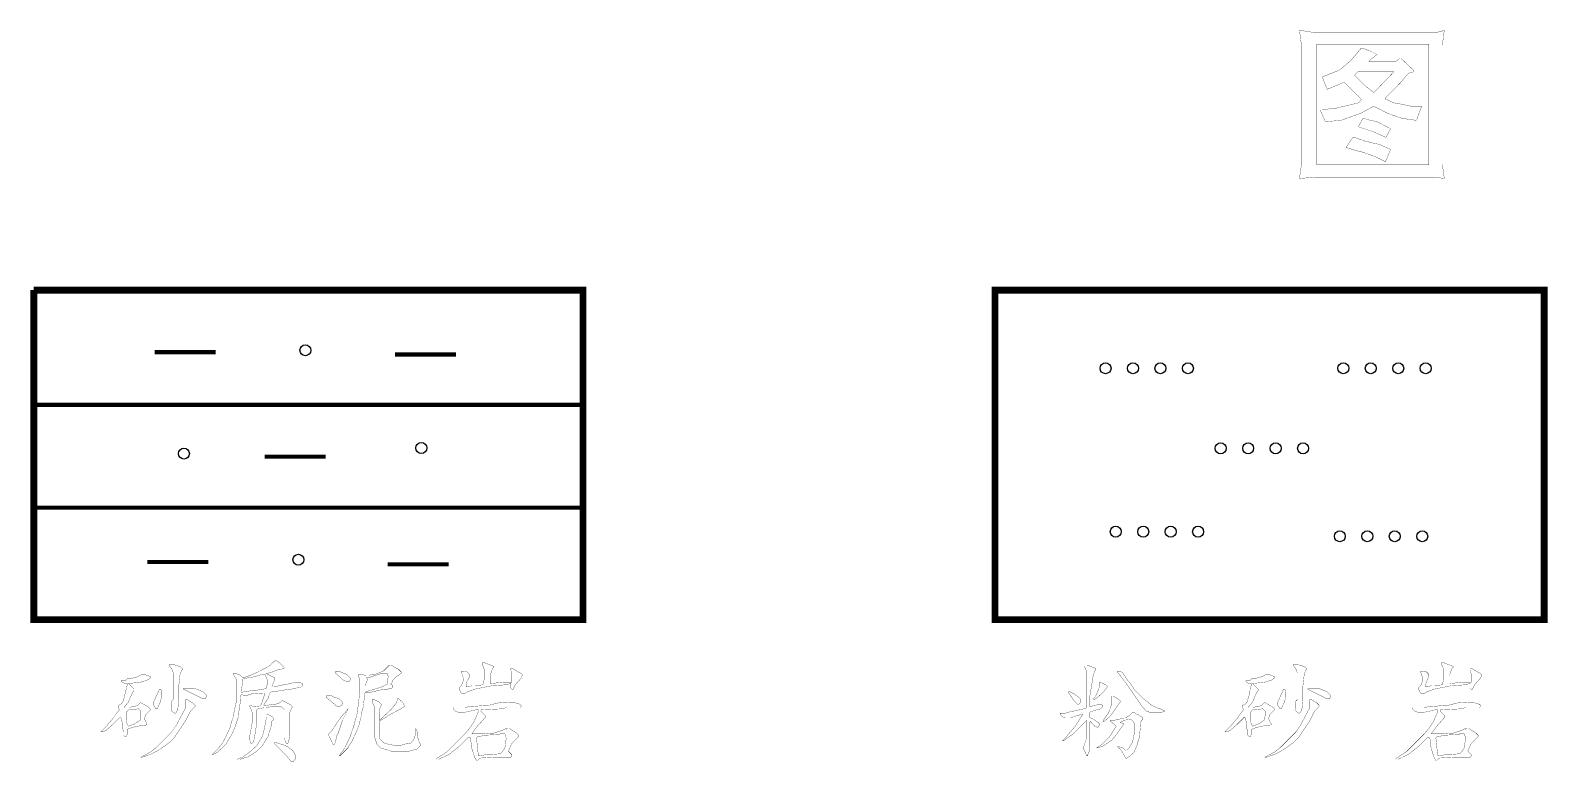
# Model space of a CAD drawing. Extents: x 94 to 452, y -72 to 1042.
# Drawn here: x 141.2 to 196.4, y -25.2 to 1.5 of the extents above; entities that cross this region are included whole.
import ezdxf

# ---------------------------------------------------------------- set-up
doc = ezdxf.new("R2010")
doc.units = 0
doc.header["$MEASUREMENT"] = 0
doc.layers.get('0').update_dxf_attribs({"color": 6})
doc.layers.add('TREE_LAYER', color=7, linetype='Continuous')

# ---------------------------------------------------------------- blocks, each defined once
blk = doc.blocks.new('SUB_BLK_141')
at = {"color": 0}
blk.add_circle((0, 0), 0.5, dxfattribs=at)

msp = doc.modelspace()

# ---------------------------------------------------------------- linework, layer by layer
at = {"layer": 'TREE_LAYER'}
for points, const_width, elevation in [([(187.435494, 1.460216), (187.364906, 1.460216), (187.435494, 0.91904), (187.435494, -3.410372), (187.364906, -3.928019), (187.906082, -3.88096), (192.329612, -3.88096), (192.635494, -3.928019), (192.564906, -3.410372), (192.564906, 0.91904), (192.635494, 1.460216), (192.353141, 1.389628), (187.882553, 1.389628), (187.435494, 1.460216), (187.435494, 1.460216)], 0.01, 966), ([(188.0002, 0.942569), (188.0002, 0.966099), (192.070788, 0.966099), (192.070788, 0.942569), (192.070788, -3.433901), (192.070788, -3.433901), (188.0002, -3.433901), (188.0002, -3.433901), (188.0002, 0.942569), (188.0002, 0.942569)], 0.01, 966), ([(189.647259, 0.824922), (189.623729, 0.824922), (189.576671, 0.777863), (189.223729, 0.354334), (188.823729, 0.024922), (188.776671, 0.001393), (188.188435, -0.233901), (188.376671, -0.68096), (188.988435, -0.422137), (189.623729, -1.057431), (189.506082, -1.175078), (188.706082, -1.363313), (188.635494, -1.363313), (188.188435, -1.433901), (188.117847, -1.433901), (188.306082, -1.857431), (188.870788, -1.810372), (189.6002, -1.551548), (190.070788, -1.292725), (190.564906, -1.551548), (191.106082, -1.739784), (191.623729, -1.810372), (191.811965, -1.292725), (191.411965, -1.292725), (190.964906, -1.198607), (190.8002, -1.175078), (190.494318, -1.033901), (190.494318, -0.986842), (191.035494, -0.445666), (191.270788, -0.163313), (191.341376, -0.092725), (191.506082, -0.045666), (191.506082, 0.024922), (191.059023, 0.448452), (191.011965, 0.448452), (190.870788, 0.330805), (189.882553, 0.330805), (189.882553, 0.330805), (189.953141, 0.401393), (190.188435, 0.589628), (189.953141, 0.707275), (189.647259, 0.824922), (189.647259, 0.824922)], 0.01, 966), ([(189.482553, -0.045666), (189.506082, -0.045666), (190.8002, -0.045666), (190.8002, -0.045666), (190.070788, -0.798607), (189.741376, -0.539784), (189.364906, -0.163313), (189.482553, -0.045666), (189.482553, -0.045666)], 0.01, 966), ([(189.717847, -1.739784), (189.670788, -1.739784), (189.506082, -2.045666), (190.070788, -2.233901), (190.494318, -2.422137), (190.517847, -2.422137), (190.682553, -2.116254), (190.682553, -2.116254), (190.188435, -1.857431), (189.953141, -1.810372), (189.859023, -1.786842), (189.717847, -1.739784), (189.717847, -1.739784)], 0.01, 966), ([(189.341376, -2.422137), (189.317847, -2.422137), (189.294318, -2.445666), (189.059023, -2.798607), (189.529612, -2.939784), (189.576671, -2.939784), (190.117847, -3.128019), (190.494318, -3.316254), (190.682553, -2.869195), (190.259023, -2.68096), (190.117847, -2.657431), (189.764906, -2.563313), (189.741376, -2.563313), (189.341376, -2.422137), (189.341376, -2.422137)], 0.01, 966), ([(141.275441, -7.990312), (161.275441, -7.990312), (161.275441, -12.166755)], 0.25, 24.176442), ([(141.275441, -12.166755), (141.275441, -7.990312)], 0.25, 4.176442), ([(176.275441, -7.990312), (196.275441, -7.990312), (196.275441, -19.990312), (176.275441, -19.990312), (176.275441, -7.990312)], 0.25, 64), ([(145.682377, -10.251261), (147.898336, -10.251261)], 0.15, 2.215959), ([(154.431777, -10.333415), (156.647736, -10.333415)], 0.15, 2.215959), ([(141.275441, -15.909702), (141.275441, -12.166755)], 0.25, 3.742947), ([(141.275441, -12.166755), (161.275441, -12.166755)], 0.15, 20), ([(161.275441, -12.166755), (161.275441, -15.909702)], 0.25, 3.742947), ([(149.685619, -14.053377), (151.901578, -14.053377)], 0.15, 2.215959), ([(161.275441, -15.909702), (161.275441, -19.990312), (141.275441, -19.990312), (141.275441, -15.909702)], 0.25, 28.161221), ([(141.275441, -15.909702), (161.275441, -15.909702)], 0.15, 20), ([(145.415269, -17.890549), (147.631228, -17.890549)], 0.15, 2.215959), ([(154.164669, -17.972703), (156.380628, -17.972703)], 0.15, 2.215959), ([(150.101629, -21.484432), (150.05457, -21.484432), (149.834962, -21.688353), (149.442805, -21.892275), (149.160452, -22.017765), (149.066334, -22.049138), (148.909472, -22.111883), (148.893785, -22.111883), (148.799668, -22.017765), (148.768295, -22.002079), (148.611433, -21.939334), (148.548687, -21.939334), (148.548687, -21.986392), (148.642805, -22.143255), (148.642805, -23.006), (148.548687, -23.445216), (148.548687, -23.492275), (148.423197, -23.884432), (148.423197, -23.915804), (148.250648, -24.292275), (148.140844, -24.496196), (147.968295, -24.700118), (147.764374, -24.90404), (147.795746, -24.90404), (147.952609, -24.825608), (148.172217, -24.621687), (148.266334, -24.527569), (148.470256, -24.198157), (148.595746, -23.915804), (148.721236, -23.539334), (148.736923, -23.335412), (148.768295, -23.241294), (148.768295, -23.162863), (148.799668, -22.974628), (148.815354, -22.739334), (148.83104, -22.707961), (148.909472, -22.739334), (149.066334, -22.739334), (149.207511, -22.692275), (149.615354, -22.660902), (149.678099, -22.660902), (149.678099, -22.723647), (149.599668, -22.958941), (149.599668, -22.990314), (149.521236, -23.13149), (149.364374, -23.147177), (149.285942, -23.147177), (149.144766, -23.115804), (149.144766, -23.162863), (149.176138, -23.225608), (149.223197, -23.351098), (149.223197, -23.758941), (149.144766, -24.198157), (149.144766, -24.370706), (149.176138, -24.496196), (149.223197, -24.496196), (149.270256, -24.449138), (149.301629, -24.339334), (149.395746, -23.743255), (149.395746, -23.272667), (149.427119, -23.241294), (149.662413, -23.194236), (149.725158, -23.194236), (149.991825, -23.147177), (150.274178, -23.147177), (150.399668, -23.272667), (150.399668, -24.292275), (150.43104, -24.417765), (150.478099, -24.496196), (150.525158, -24.496196), (150.556531, -24.417765), (150.603589, -24.198157), (150.603589, -23.351098), (150.650648, -23.241294), (150.682021, -23.194236), (150.682021, -23.147177), (150.634962, -23.100118), (150.352609, -22.943255), (150.30555, -22.943255), (150.227119, -23.021687), (150.085942, -23.068745), (150.007511, -23.068745), (149.725158, -23.115804), (149.662413, -23.115804), (149.646727, -23.100118), (149.803589, -22.864824), (149.882021, -22.62953), (149.991825, -22.613843), (150.05457, -22.613843), (150.274178, -22.566785), (150.666334, -22.519726), (150.995746, -22.441294), (151.027119, -22.441294), (151.058491, -22.394236), (151.058491, -22.315804), (150.948687, -22.268745), (150.791825, -22.268745), (150.43104, -22.362863), (150.368295, -22.362863), (150.007511, -22.441294), (149.960452, -22.441294), (149.944766, -22.425608), (149.976138, -22.347177), (150.05457, -22.158941), (150.05457, -22.111883), (149.740844, -21.95502), (149.976138, -21.892275), (150.18006, -21.813843), (150.399668, -21.766785), (150.399668, -21.735412), (150.211433, -21.547177), (150.101629, -21.484432), (150.101629, -21.484432)], 0.01, 878), ([(145.317315, -21.986392), (145.207511, -21.986392), (145.066334, -22.064824), (144.783982, -22.143255), (144.674178, -22.143255), (144.642805, -22.190314), (144.470256, -22.190314), (144.470256, -22.237373), (144.564374, -22.300118), (144.674178, -22.315804), (144.674178, -22.378549), (144.595746, -22.707961), (144.595746, -22.739334), (144.517315, -22.990314), (144.45457, -23.068745), (144.344766, -23.115804), (144.344766, -23.162863), (144.391825, -23.272667), (144.266334, -23.42953), (144.172217, -23.570706), (143.921236, -23.868745), (143.717315, -24.072667), (143.764374, -24.072667), (143.827119, -24.056981), (143.921236, -24.009922), (144.156531, -23.806), (144.423197, -23.539334), (144.438884, -23.539334), (144.470256, -23.602079), (144.485942, -23.696196), (144.517315, -23.806), (144.517315, -23.962863), (144.548687, -24.088353), (144.548687, -24.198157), (144.595746, -24.245216), (144.642805, -24.245216), (144.674178, -24.166785), (144.674178, -23.994236), (144.689864, -23.978549), (144.815354, -23.93149), (145.050648, -23.868745), (145.395746, -23.821687), (145.395746, -23.774628), (145.301629, -23.602079), (145.348687, -23.445216), (145.521236, -23.272667), (145.521236, -23.241294), (145.458491, -23.178549), (145.191825, -23.021687), (145.144766, -23.021687), (145.050648, -23.115804), (144.940844, -23.147177), (144.878099, -23.147177), (144.736923, -23.194236), (144.564374, -23.194236), (144.564374, -23.178549), (144.721236, -22.990314), (144.846727, -22.692275), (144.925158, -22.566785), (144.925158, -22.519726), (144.721236, -22.315804), (144.862413, -22.300118), (145.160452, -22.268745), (145.411433, -22.190314), (145.521236, -22.111883), (145.521236, -22.064824), (145.317315, -21.986392), (145.317315, -21.986392)], 0.01, 878), ([(146.321236, -21.609922), (146.227119, -21.609922), (146.227119, -21.688353), (146.30555, -21.798157), (146.352609, -21.923647), (146.352609, -22.896196), (146.30555, -22.943255), (146.274178, -23.053059), (146.274178, -23.194236), (146.30555, -23.319726), (146.399668, -23.398157), (146.43104, -23.398157), (146.478099, -23.351098), (146.525158, -23.209922), (146.540844, -23.006), (146.556531, -22.88051), (146.556531, -22.394236), (146.603589, -21.970706), (146.650648, -21.860902), (146.682021, -21.813843), (146.682021, -21.766785), (146.634962, -21.719726), (146.572217, -21.688353), (146.321236, -21.609922), (146.321236, -21.609922)], 0.01, 878), ([(149.646727, -21.970706), (149.662413, -21.970706), (149.693785, -21.970706), (149.772217, -22.174628), (149.772217, -22.362863), (149.740844, -22.488353), (149.725158, -22.50404), (149.348687, -22.566785), (149.25457, -22.566785), (148.972217, -22.613843), (148.925158, -22.613843), (148.846727, -22.645216), (148.83104, -22.62953), (148.862413, -22.362863), (148.893785, -22.143255), (149.317315, -22.064824), (149.521236, -22.002079), (149.646727, -21.970706), (149.646727, -21.970706)], 0.01, 878), ([(152.360452, -21.860902), (152.297707, -21.860902), (152.266334, -21.892275), (152.266334, -21.939334), (152.548687, -22.190314), (152.658491, -22.237373), (152.768295, -22.237373), (152.799668, -22.190314), (152.799668, -22.111883), (152.674178, -21.986392), (152.360452, -21.860902), (152.360452, -21.860902)], 0.01, 878), ([(154.274178, -21.641294), (154.227119, -21.641294), (154.007511, -21.860902), (153.693785, -21.986392), (153.599668, -21.986392), (153.474178, -22.017765), (153.38006, -22.017765), (153.160452, -21.986392), (153.097707, -21.986392), (153.097707, -22.064824), (153.144766, -22.143255), (153.144766, -22.645216), (153.050648, -23.413843), (152.940844, -23.806), (152.925158, -23.868745), (152.768295, -24.323647), (152.548687, -24.747177), (152.391825, -24.951098), (152.423197, -24.951098), (152.721236, -24.653059), (152.721236, -24.621687), (152.846727, -24.449138), (153.050648, -24.009922), (153.082021, -23.915804), (153.144766, -23.758941), (153.160452, -23.617765), (153.223197, -23.42953), (153.223197, -23.335412), (153.270256, -23.178549), (153.333001, -22.660902), (153.348687, -22.645216), (153.489864, -22.645216), (153.834962, -22.566785), (154.038884, -22.519726), (154.18006, -22.519726), (154.227119, -22.488353), (154.30555, -22.488353), (154.352609, -22.441294), (154.352609, -22.394236), (154.274178, -22.33149), (154.30555, -22.315804), (154.352609, -22.190314), (154.478099, -22.064824), (154.556531, -22.017765), (154.650648, -21.939334), (154.650648, -21.892275), (154.556531, -21.798157), (154.274178, -21.641294), (154.274178, -21.641294)], 0.01, 878), ([(153.960452, -21.939334), (153.960452, -21.939334), (154.133001, -21.939334), (154.148687, -21.95502), (154.18006, -22.049138), (154.148687, -22.33149), (153.944766, -22.441294), (153.536923, -22.566785), (153.50555, -22.566785), (153.348687, -22.62953), (153.348687, -22.62953), (153.348687, -22.394236), (153.395746, -22.237373), (153.427119, -22.190314), (153.427119, -22.143255), (153.395746, -22.111883), (153.395746, -22.096196), (153.442805, -22.111883), (153.960452, -21.939334), (153.960452, -21.939334)], 0.01, 878), ([(157.693785, -21.562863), (157.599668, -21.562863), (157.599668, -21.609922), (157.646727, -21.70404), (157.678099, -21.798157), (157.678099, -22.158941), (157.63104, -22.362863), (157.333001, -22.394236), (157.238884, -22.394236), (157.019276, -22.441294), (157.019276, -22.425608), (157.050648, -22.237373), (157.144766, -22.064824), (157.144766, -21.986392), (157.050648, -21.892275), (156.909472, -21.860902), (156.846727, -21.860902), (156.846727, -21.907961), (156.925158, -22.143255), (156.925158, -22.190314), (156.846727, -22.394236), (156.768295, -22.472667), (156.768295, -22.519726), (156.83104, -22.645216), (156.878099, -22.692275), (156.940844, -22.692275), (157.082021, -22.613843), (157.333001, -22.519726), (157.960452, -22.394236), (158.462413, -22.362863), (158.634962, -22.315804), (158.650648, -22.315804), (158.650648, -22.488353), (158.682021, -22.519726), (158.72908, -22.519726), (158.807511, -22.362863), (159.027119, -22.111883), (159.058491, -22.033451), (159.058491, -21.986392), (159.027119, -21.95502), (158.697707, -21.766785), (158.650648, -21.766785), (158.650648, -21.82953), (158.682021, -21.970706), (158.682021, -22.268745), (158.682021, -22.268745), (158.383982, -22.268745), (157.897707, -22.315804), (157.897707, -22.300118), (157.897707, -22.017765), (157.976138, -21.766785), (158.023197, -21.735412), (158.023197, -21.688353), (157.693785, -21.562863), (157.693785, -21.562863)], 0.01, 878), ([(179.623547, -21.641294), (179.529429, -21.641294), (179.529429, -21.688353), (179.576488, -21.782471), (179.607861, -21.892275), (179.607861, -23.194236), (179.545116, -23.241294), (179.498057, -23.241294), (179.137273, -23.319726), (179.090214, -23.319726), (178.839233, -23.398157), (178.650998, -23.398157), (178.650998, -23.445216), (178.729429, -23.523647), (178.839233, -23.570706), (179.027469, -23.570706), (179.23139, -23.492275), (179.466684, -23.42953), (179.466684, -23.445216), (179.200018, -23.868745), (178.85492, -24.276589), (178.729429, -24.402079), (178.776488, -24.402079), (178.792175, -24.386392), (179.137273, -24.135412), (179.607861, -23.664824), (179.607861, -23.664824), (179.607861, -24.323647), (179.545116, -24.511883), (179.529429, -24.574628), (179.482371, -24.653059), (179.576488, -24.841294), (179.607861, -24.951098), (179.65492, -24.951098), (179.65492, -24.90404), (179.701978, -24.794236), (179.717665, -24.684432), (179.733351, -24.606), (179.733351, -23.711883), (179.749037, -23.696196), (179.9059, -23.868745), (179.984331, -23.900118), (180.03139, -23.900118), (180.078449, -23.821687), (180.078449, -23.774628), (180.015704, -23.727569), (179.874528, -23.617765), (179.733351, -23.55502), (179.733351, -23.366785), (179.749037, -23.351098), (179.921586, -23.288353), (180.109822, -23.241294), (180.203939, -23.147177), (180.203939, -23.115804), (180.125508, -23.068745), (180.094135, -23.068745), (179.764724, -23.147177), (179.733351, -23.147177), (179.733351, -22.75502), (179.827469, -22.190314), (179.827469, -22.127569), (179.9059, -21.860902), (179.952959, -21.813843), (179.952959, -21.766785), (179.749037, -21.688353), (179.623547, -21.641294), (179.623547, -21.641294)], 0.01, 879), ([(180.800018, -21.860902), (180.737273, -21.860902), (180.737273, -21.892275), (180.752959, -21.923647), (181.035312, -22.284432), (181.63139, -23.147177), (181.788253, -23.319726), (181.929429, -23.366785), (182.337273, -23.366785), (182.462763, -23.319726), (182.3059, -23.241294), (182.274528, -23.241294), (181.992175, -23.115804), (181.835312, -22.990314), (181.709822, -22.896196), (181.364724, -22.551098), (181.207861, -22.315804), (181.066684, -22.143255), (180.909822, -21.907961), (180.800018, -21.860902), (180.800018, -21.860902)], 0.01, 879), ([(186.250998, -21.986392), (186.141194, -21.986392), (186.000018, -22.064824), (185.717665, -22.143255), (185.607861, -22.143255), (185.576488, -22.190314), (185.403939, -22.190314), (185.403939, -22.237373), (185.498057, -22.300118), (185.607861, -22.315804), (185.607861, -22.378549), (185.529429, -22.707961), (185.529429, -22.739334), (185.450998, -22.990314), (185.388253, -23.068745), (185.278449, -23.115804), (185.278449, -23.162863), (185.325508, -23.272667), (185.200018, -23.42953), (185.1059, -23.570706), (184.85492, -23.868745), (184.650998, -24.072667), (184.698057, -24.072667), (184.760802, -24.056981), (184.85492, -24.009922), (185.090214, -23.806), (185.35688, -23.539334), (185.372567, -23.539334), (185.403939, -23.602079), (185.419626, -23.696196), (185.450998, -23.806), (185.450998, -23.962863), (185.482371, -24.088353), (185.482371, -24.198157), (185.529429, -24.245216), (185.576488, -24.245216), (185.607861, -24.166785), (185.607861, -23.994236), (185.623547, -23.978549), (185.749037, -23.93149), (185.984331, -23.868745), (186.329429, -23.821687), (186.329429, -23.774628), (186.235312, -23.602079), (186.282371, -23.445216), (186.45492, -23.272667), (186.45492, -23.241294), (186.392175, -23.178549), (186.125508, -23.021687), (186.078449, -23.021687), (185.984331, -23.115804), (185.874528, -23.147177), (185.811782, -23.147177), (185.670606, -23.194236), (185.498057, -23.194236), (185.498057, -23.178549), (185.65492, -22.990314), (185.78041, -22.692275), (185.858841, -22.566785), (185.858841, -22.519726), (185.65492, -22.315804), (185.796096, -22.300118), (186.094135, -22.268745), (186.345116, -22.190314), (186.45492, -22.111883), (186.45492, -22.064824), (186.250998, -21.986392), (186.250998, -21.986392)], 0.01, 879), ([(187.25492, -21.609922), (187.160802, -21.609922), (187.160802, -21.688353), (187.239233, -21.798157), (187.286292, -21.923647), (187.286292, -22.896196), (187.239233, -22.943255), (187.207861, -23.053059), (187.207861, -23.194236), (187.239233, -23.319726), (187.333351, -23.398157), (187.364724, -23.398157), (187.411782, -23.351098), (187.458841, -23.209922), (187.474528, -23.006), (187.490214, -22.88051), (187.490214, -22.394236), (187.537273, -21.970706), (187.584331, -21.860902), (187.615704, -21.813843), (187.615704, -21.766785), (187.568645, -21.719726), (187.5059, -21.688353), (187.25492, -21.609922), (187.25492, -21.609922)], 0.01, 879), ([(192.627469, -21.562863), (192.533351, -21.562863), (192.533351, -21.609922), (192.58041, -21.70404), (192.611782, -21.798157), (192.611782, -22.158941), (192.564724, -22.362863), (192.266684, -22.394236), (192.172567, -22.394236), (191.952959, -22.441294), (191.952959, -22.425608), (191.984331, -22.237373), (192.078449, -22.064824), (192.078449, -21.986392), (191.984331, -21.892275), (191.843155, -21.860902), (191.78041, -21.860902), (191.78041, -21.907961), (191.858841, -22.143255), (191.858841, -22.190314), (191.78041, -22.394236), (191.701978, -22.472667), (191.701978, -22.519726), (191.764724, -22.645216), (191.811782, -22.692275), (191.874528, -22.692275), (192.015704, -22.613843), (192.266684, -22.519726), (192.894135, -22.394236), (193.396096, -22.362863), (193.568645, -22.315804), (193.584331, -22.315804), (193.584331, -22.488353), (193.615704, -22.519726), (193.662763, -22.519726), (193.741194, -22.362863), (193.960802, -22.111883), (193.992175, -22.033451), (193.992175, -21.986392), (193.960802, -21.95502), (193.63139, -21.766785), (193.584331, -21.766785), (193.584331, -21.82953), (193.615704, -21.970706), (193.615704, -22.268745), (193.615704, -22.268745), (193.317665, -22.268745), (192.83139, -22.315804), (192.83139, -22.300118), (192.83139, -22.017765), (192.909822, -21.766785), (192.95688, -21.735412), (192.95688, -21.688353), (192.627469, -21.562863), (192.627469, -21.562863)], 0.01, 879), ([(145.897707, -22.519726), (145.850648, -22.519726), (145.646727, -22.974628), (145.646727, -23.115804), (145.725158, -23.241294), (145.772217, -23.241294), (145.787903, -23.194236), (145.897707, -22.958941), (145.897707, -22.927569), (145.92908, -22.802079), (145.92908, -22.598157), (145.897707, -22.519726), (145.897707, -22.519726)], 0.01, 878), ([(147.121236, -22.488353), (146.72908, -22.488353), (146.72908, -22.519726), (147.419276, -22.864824), (147.52908, -22.864824), (147.560452, -22.786392), (147.560452, -22.739334), (147.434962, -22.613843), (147.121236, -22.488353), (147.121236, -22.488353)], 0.01, 878), ([(178.996096, -22.613843), (178.949037, -22.613843), (178.949037, -22.645216), (179.074528, -22.817765), (179.137273, -22.927569), (179.278449, -23.068745), (179.325508, -23.068745), (179.403939, -22.990314), (179.403939, -22.896196), (179.309822, -22.802079), (179.184331, -22.707961), (178.996096, -22.613843), (178.996096, -22.613843)], 0.01, 879), ([(180.125508, -22.268745), (180.078449, -22.268745), (180.078449, -22.441294), (180.047077, -22.519726), (179.984331, -22.692275), (179.858841, -22.896196), (179.9059, -22.896196), (180.015704, -22.817765), (180.219626, -22.62953), (180.360802, -22.441294), (180.360802, -22.394236), (180.125508, -22.268745), (180.125508, -22.268745)], 0.01, 879), ([(186.83139, -22.519726), (186.784331, -22.519726), (186.58041, -22.974628), (186.58041, -23.115804), (186.658841, -23.241294), (186.7059, -23.241294), (186.721586, -23.194236), (186.83139, -22.958941), (186.83139, -22.927569), (186.862763, -22.802079), (186.862763, -22.598157), (186.83139, -22.519726), (186.83139, -22.519726)], 0.01, 879), ([(188.05492, -22.488353), (187.662763, -22.488353), (187.662763, -22.519726), (188.352959, -22.864824), (188.462763, -22.864824), (188.494135, -22.786392), (188.494135, -22.739334), (188.368645, -22.613843), (188.05492, -22.488353), (188.05492, -22.488353)], 0.01, 879), ([(146.85457, -22.896196), (146.807511, -22.896196), (146.807511, -23.194236), (146.462413, -23.837373), (146.30555, -24.072667), (145.740844, -24.637373), (145.552609, -24.794236), (145.176138, -24.998157), (145.223197, -24.998157), (145.583982, -24.872667), (145.882021, -24.700118), (146.211433, -24.464824), (146.399668, -24.276589), (146.807511, -23.664824), (146.98006, -23.319726), (147.152609, -23.147177), (147.152609, -23.115804), (147.058491, -23.021687), (146.85457, -22.896196), (146.85457, -22.896196)], 0.01, 878), ([(152.03104, -22.739334), (151.968295, -22.739334), (151.921236, -22.770706), (151.921236, -22.817765), (152.282021, -23.115804), (152.32908, -23.147177), (152.423197, -23.147177), (152.517315, -23.068745), (152.517315, -22.990314), (152.391825, -22.864824), (152.219276, -22.817765), (152.140844, -22.770706), (152.03104, -22.739334), (152.03104, -22.739334)], 0.01, 878), ([(154.556531, -22.864824), (154.525158, -22.864824), (154.478099, -23.021687), (154.30555, -23.241294), (153.850648, -23.664824), (153.850648, -23.649138), (153.850648, -23.351098), (153.897707, -23.147177), (153.92908, -23.115804), (153.92908, -23.068745), (153.850648, -22.990314), (153.662413, -22.896196), (153.599668, -22.896196), (153.599668, -22.990314), (153.678099, -23.147177), (153.678099, -24.245216), (153.772217, -24.527569), (153.913393, -24.668745), (154.038884, -24.700118), (154.289864, -24.778549), (154.948687, -24.778549), (155.23104, -24.700118), (155.356531, -24.574628), (155.356531, -24.527569), (155.309472, -24.449138), (155.23104, -24.198157), (155.23104, -24.056981), (155.183982, -23.947177), (155.183982, -24.041294), (155.152609, -24.245216), (155.10555, -24.370706), (154.98006, -24.496196), (154.72908, -24.527569), (154.650648, -24.574628), (154.446727, -24.574628), (154.05457, -24.496196), (153.92908, -24.386392), (153.882021, -24.339334), (153.850648, -24.135412), (153.850648, -23.696196), (154.274178, -23.42953), (154.634962, -23.241294), (154.776138, -23.147177), (154.776138, -23.115804), (154.697707, -22.990314), (154.556531, -22.864824), (154.556531, -22.864824)], 0.01, 878), ([(158.713393, -22.990314), (158.195746, -23.021687), (157.803589, -23.115804), (157.693785, -23.115804), (157.301629, -23.147177), (157.176138, -23.147177), (156.972217, -23.194236), (156.548687, -23.194236), (156.548687, -23.241294), (156.627119, -23.319726), (156.752609, -23.366785), (156.956531, -23.366785), (157.38006, -23.272667), (157.458491, -23.272667), (157.474178, -23.319726), (157.301629, -23.711883), (157.144766, -23.947177), (156.972217, -24.151098), (156.32908, -24.794236), (155.968295, -25.02953), (155.921236, -25.076589), (156.015354, -25.076589), (156.407511, -24.888353), (156.783982, -24.590314), (157.097707, -24.276589), (157.176138, -24.292275), (157.223197, -24.668745), (157.333001, -25.013843), (157.395746, -25.123647), (157.427119, -25.123647), (157.521236, -25.02953), (158.038884, -24.998157), (158.650648, -24.998157), (158.682021, -24.951098), (158.682021, -24.90404), (158.556531, -24.778549), (158.682021, -24.496196), (158.933001, -24.245216), (158.933001, -24.198157), (158.85457, -24.119726), (158.587903, -23.947177), (158.525158, -23.947177), (158.478099, -23.978549), (158.478099, -23.947177), (158.321236, -24.025608), (158.038884, -24.119726), (157.944766, -24.119726), (157.63104, -24.151098), (157.238884, -24.151098), (157.223197, -24.151098), (157.427119, -23.868745), (157.725158, -23.539334), (157.725158, -23.492275), (157.552609, -23.319726), (157.568295, -23.272667), (158.227119, -23.241294), (158.493785, -23.194236), (158.98006, -23.194236), (159.027119, -23.147177), (159.027119, -23.115804), (158.98006, -23.068745), (158.713393, -22.990314), (158.713393, -22.990314)], 0.01, 878), ([(180.58041, -22.770706), (180.533351, -22.770706), (180.533351, -23.037373), (180.407861, -23.398157), (180.282371, -23.55502), (180.203939, -23.696196), (180.235312, -23.696196), (180.266684, -23.68051), (180.470606, -23.507961), (180.83139, -22.990314), (180.83139, -22.943255), (180.784331, -22.896196), (180.58041, -22.770706), (180.58041, -22.770706)], 0.01, 879), ([(187.788253, -22.896196), (187.741194, -22.896196), (187.741194, -23.194236), (187.396096, -23.837373), (187.239233, -24.072667), (186.674528, -24.637373), (186.486292, -24.794236), (186.109822, -24.998157), (186.15688, -24.998157), (186.517665, -24.872667), (186.815704, -24.700118), (187.145116, -24.464824), (187.333351, -24.276589), (187.741194, -23.664824), (187.913743, -23.319726), (188.086292, -23.147177), (188.086292, -23.115804), (187.992175, -23.021687), (187.788253, -22.896196), (187.788253, -22.896196)], 0.01, 879), ([(193.647077, -22.990314), (193.129429, -23.021687), (192.737273, -23.115804), (192.627469, -23.115804), (192.235312, -23.147177), (192.109822, -23.147177), (191.9059, -23.194236), (191.482371, -23.194236), (191.482371, -23.241294), (191.560802, -23.319726), (191.686292, -23.366785), (191.890214, -23.366785), (192.313743, -23.272667), (192.392175, -23.272667), (192.407861, -23.319726), (192.235312, -23.711883), (192.078449, -23.947177), (191.9059, -24.151098), (191.262763, -24.794236), (190.901978, -25.02953), (190.85492, -25.076589), (190.949037, -25.076589), (191.341194, -24.888353), (191.717665, -24.590314), (192.03139, -24.276589), (192.109822, -24.292275), (192.15688, -24.668745), (192.266684, -25.013843), (192.329429, -25.123647), (192.360802, -25.123647), (192.45492, -25.02953), (192.972567, -24.998157), (193.584331, -24.998157), (193.615704, -24.951098), (193.615704, -24.90404), (193.490214, -24.778549), (193.615704, -24.496196), (193.866684, -24.245216), (193.866684, -24.198157), (193.788253, -24.119726), (193.521586, -23.947177), (193.458841, -23.947177), (193.411782, -23.978549), (193.411782, -23.947177), (193.25492, -24.025608), (192.972567, -24.119726), (192.878449, -24.119726), (192.564724, -24.151098), (192.172567, -24.151098), (192.15688, -24.151098), (192.360802, -23.868745), (192.658841, -23.539334), (192.658841, -23.492275), (192.486292, -23.319726), (192.501978, -23.272667), (193.160802, -23.241294), (193.427469, -23.194236), (193.913743, -23.194236), (193.960802, -23.147177), (193.960802, -23.115804), (193.913743, -23.068745), (193.647077, -22.990314), (193.647077, -22.990314)], 0.01, 879), ([(145.050648, -23.241294), (145.097707, -23.241294), (145.176138, -23.319726), (145.176138, -23.507961), (145.144766, -23.649138), (144.972217, -23.774628), (144.721236, -23.868745), (144.674178, -23.790314), (144.642805, -23.633451), (144.642805, -23.366785), (144.721236, -23.272667), (145.050648, -23.241294), (145.050648, -23.241294)], 0.01, 878), ([(149.819276, -23.445216), (149.772217, -23.445216), (149.756531, -23.460902), (149.756531, -23.539334), (149.725158, -23.664824), (149.678099, -23.947177), (149.599668, -24.245216), (149.395746, -24.574628), (149.191825, -24.762863), (148.909472, -24.982471), (148.674178, -25.076589), (148.783982, -25.076589), (148.862413, -25.045216), (149.034962, -24.998157), (149.082021, -24.982471), (149.38006, -24.794236), (149.599668, -24.574628), (149.803589, -24.245216), (149.92908, -23.837373), (149.92908, -23.696196), (150.023197, -23.617765), (150.007511, -23.55502), (149.819276, -23.445216), (149.819276, -23.445216)], 0.01, 878), ([(152.721236, -23.241294), (152.517315, -23.476589), (152.313393, -23.743255), (152.140844, -24.025608), (152.015354, -24.151098), (152.015354, -24.198157), (152.172217, -24.527569), (152.219276, -24.527569), (152.266334, -24.449138), (152.297707, -24.22953), (152.344766, -24.166785), (152.517315, -23.649138), (152.721236, -23.241294), (152.721236, -23.241294)], 0.01, 878), ([(181.333351, -23.366785), (181.286292, -23.366785), (181.192175, -23.460902), (181.035312, -23.570706), (180.972567, -23.570706), (180.643155, -23.649138), (180.486292, -23.649138), (180.486292, -23.696196), (180.658841, -23.837373), (180.690214, -23.868745), (180.45492, -24.245216), (180.15688, -24.543255), (179.984331, -24.653059), (180.03139, -24.653059), (180.188253, -24.606), (180.423547, -24.449138), (180.533351, -24.370706), (180.7059, -24.166785), (180.909822, -23.868745), (180.95688, -23.821687), (180.95688, -23.774628), (180.847077, -23.743255), (180.847077, -23.743255), (180.847077, -23.727569), (180.988253, -23.649138), (181.239233, -23.617765), (181.364724, -23.774628), (181.364724, -24.041294), (181.286292, -24.449138), (181.160802, -24.653059), (181.066684, -24.747177), (181.035312, -24.747177), (180.909822, -24.653059), (180.800018, -24.621687), (180.737273, -24.621687), (180.878449, -24.747177), (181.035312, -25.02953), (181.082371, -25.02953), (181.192175, -24.951098), (181.333351, -24.825608), (181.458841, -24.543255), (181.474528, -24.464824), (181.537273, -24.260902), (181.584331, -23.727569), (181.615704, -23.649138), (181.662763, -23.617765), (181.662763, -23.570706), (181.615704, -23.523647), (181.333351, -23.366785), (181.333351, -23.366785)], 0.01, 879), ([(185.984331, -23.241294), (186.03139, -23.241294), (186.109822, -23.319726), (186.109822, -23.507961), (186.078449, -23.649138), (185.9059, -23.774628), (185.65492, -23.868745), (185.607861, -23.790314), (185.576488, -23.633451), (185.576488, -23.366785), (185.65492, -23.272667), (185.984331, -23.241294), (185.984331, -23.241294)], 0.01, 879), ([(158.242805, -24.166785), (158.258491, -24.151098), (158.43104, -24.151098), (158.446727, -24.182471), (158.478099, -24.307961), (158.43104, -24.653059), (158.352609, -24.778549), (158.258491, -24.872667), (157.882021, -24.90404), (157.756531, -24.90404), (157.474178, -24.951098), (157.458491, -24.888353), (157.395746, -24.292275), (157.427119, -24.260902), (157.709472, -24.198157), (158.242805, -24.166785), (158.242805, -24.166785)], 0.01, 878), ([(193.176488, -24.166785), (193.192175, -24.151098), (193.364724, -24.151098), (193.38041, -24.182471), (193.411782, -24.307961), (193.364724, -24.653059), (193.286292, -24.778549), (193.192175, -24.872667), (192.815704, -24.90404), (192.690214, -24.90404), (192.407861, -24.951098), (192.392175, -24.888353), (192.329429, -24.292275), (192.360802, -24.260902), (192.643155, -24.198157), (193.176488, -24.166785), (193.176488, -24.166785)], 0.01, 879), ([(150.070256, -24.449138), (150.023197, -24.449138), (150.023197, -24.496196), (150.493785, -24.966785), (150.650648, -25.15502), (150.72908, -25.15502), (150.807511, -25.045216), (150.807511, -24.935412), (150.697707, -24.747177), (150.525158, -24.621687), (150.321236, -24.527569), (150.227119, -24.511883), (150.070256, -24.449138), (150.070256, -24.449138)], 0.01, 878)]:
    msp.add_lwpolyline(points, dxfattribs=dict(at, const_width=const_width, elevation=elevation))

# ---------------------------------------------------------------- block references
at = {"layer": 'TREE_LAYER', "xscale": 0.4, "yscale": 0.4}
for p in [(151.166035, -10.18009), (180.300804, -10.835939), (181.300804, -10.835939), (182.300804, -10.835939), (183.300804, -10.835939), (188.959341, -10.835939), (189.959341, -10.835939), (190.959341, -10.835939), (191.959341, -10.835939), (146.741852, -13.943188), (155.386807, -13.739777), (184.495191, -13.750288), (185.495191, -13.750288), (186.495191, -13.750288), (187.495191, -13.750288), (180.673213, -16.787658), (181.673213, -16.787658), (182.673213, -16.787658), (183.673213, -16.787658), (188.833132, -16.95336), (189.833132, -16.95336), (190.833132, -16.95336), (191.833132, -16.95336), (150.911772, -17.807991)]:
    msp.add_blockref('SUB_BLK_141', p, dxfattribs=at)

doc.saveas('drawing.dxf')
